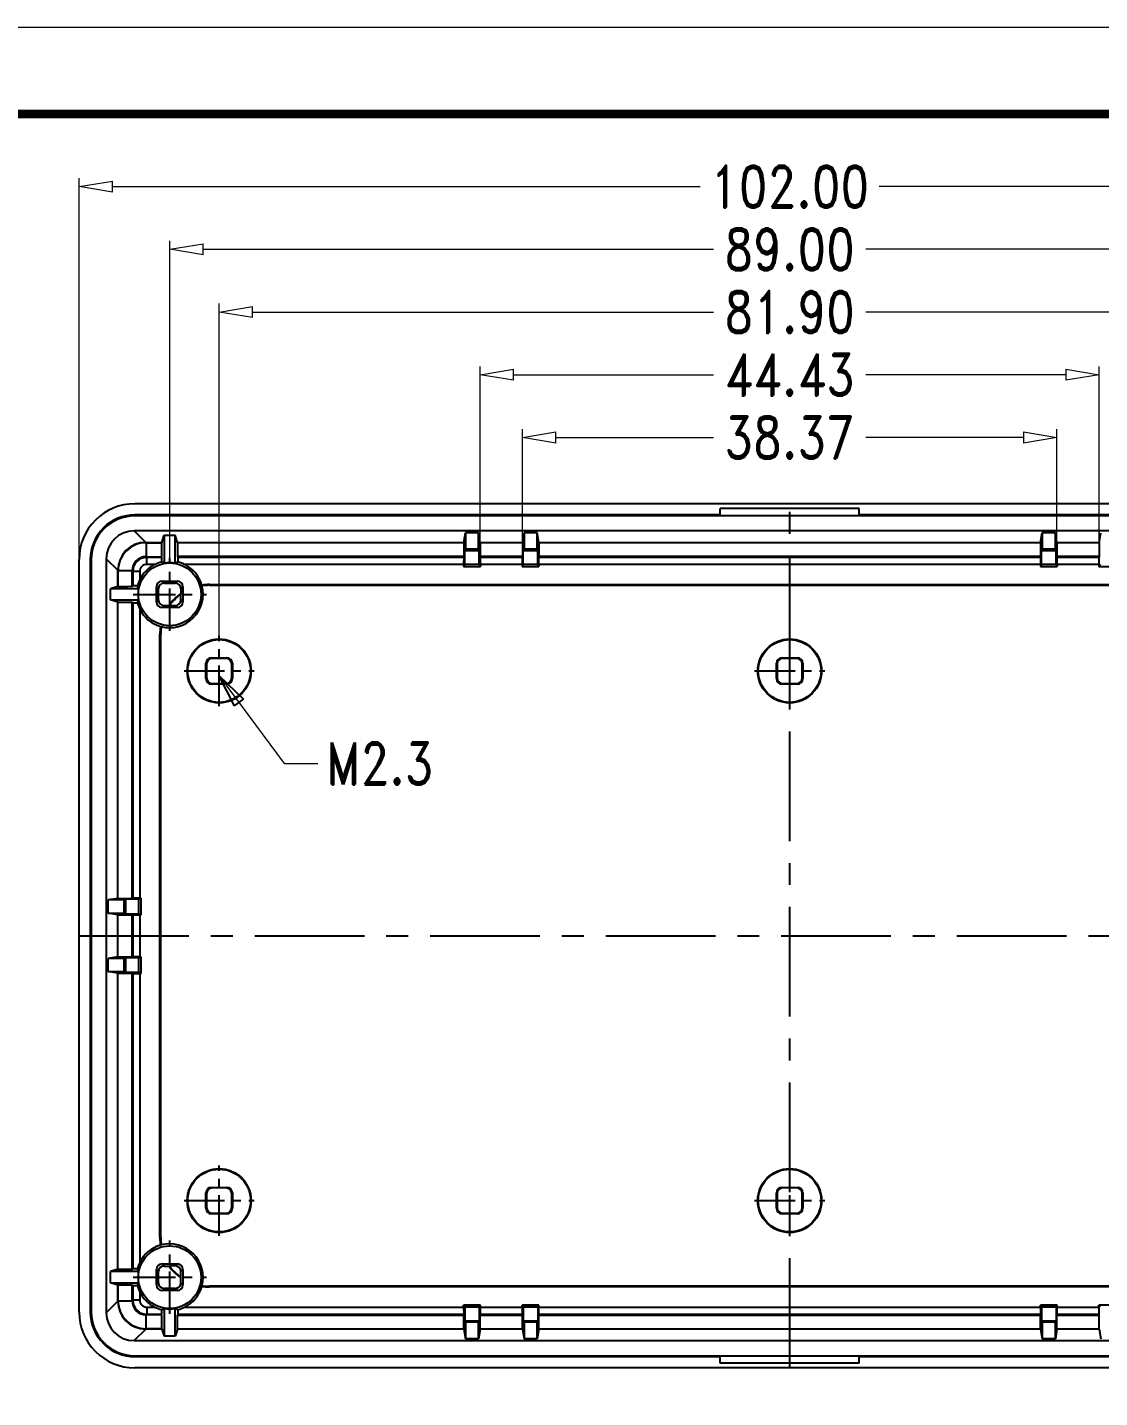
# Model space of a CAD drawing. Header units: millimetres. Extents: x 1751 to 2112, y -224 to 27.
# Drawn here: x 1972.4 to 2049.3, y -71.7 to 26.6 of the extents above; entities that cross this region are included whole.
import ezdxf

# ---------------------------------------------------------------- set-up
doc = ezdxf.new("R2010")
doc.units = ezdxf.units.MM
doc.linetypes.add('CENTER', pattern=[50.8, 31.75, -6.35, 6.35, -6.35])
doc.layers.add('dim', color=3, linetype='Continuous', lineweight=9)
doc.layers.add('from', color=7, linetype='Continuous', lineweight=13)
doc.styles.add('ROMAND', font='romand.shx', dxfattribs={"width": 0.8, "bigfont": 'gbcbig.shx'})
doc.dimstyles.new('YanXiu', dxfattribs={"dimtxt": 2.5, "dimasz": 2.2, "dimexe": 1, "dimexo": 0, "dimgap": 0.66, "dimtad": 0, "dimzin": 1, "dimdsep": 46, "dimtxsty": 'ROMAND', "dimblk": 'CLOSEDBLANK', "dimcen": 0, "dimclrd": 3, "dimclre": 3, "dimclrt": 7, "dimazin": 0, "dimtfac": 1, "dimtofl": 0, "dimtmove": 0, "dimatfit": 3, "dimldrblk": 'CLOSEDBLANK', "dimfxl": 1, "dimlwd": 5, "dimlwe": 5, "dimarcsym": 0})

# ---------------------------------------------------------------- blocks, each defined once
blk = doc.blocks.new('_ClosedBlank')
at = {"color": 0, "linetype": 'ByBlock', "lineweight": -2}
for p, q in [((-1, 0.167), (0, 0)), ((-1, 0.167), (-1, -0.167)), ((0, 0), (-1, -0.167))]:
    blk.add_line(p, q, dxfattribs=at)
blk = doc.blocks.new('*D7')
at = {"layer": 'Defpoints', "color": 0, "transparency": 16777216}
for p in [(2046.287, -2.801), (2007.917, -10.333), (2046.287, -10.333)]:
    blk.add_point(p, dxfattribs=at)
at = {"layer": 'dim', "color": 3, "lineweight": 5, "transparency": 16777216}
for p, q in [((2007.917, -10.333), (2007.917, -2.201)), ((2010.317, -2.801), (2021.645, -2.801)), ((2043.887, -2.801), (2032.559, -2.801)), ((2046.287, -10.333), (2046.287, -2.201))]:
    blk.add_line(p, q, dxfattribs=at)
at = {"layer": 'dim', "color": 3, "lineweight": 5, "transparency": 16777216, "xscale": 2.4, "yscale": 2.4, "zscale": 2.4, "rotation": 180}
blk.add_blockref('_ClosedBlank', (2007.917, -2.801), dxfattribs=at)
at = {"layer": 'dim', "color": 3, "lineweight": 5, "transparency": 16777216, "xscale": 2.4, "yscale": 2.4, "zscale": 2.4}
blk.add_blockref('_ClosedBlank', (2046.287, -2.801), dxfattribs=at)
at = {"layer": 'dim', "color": 7, "transparency": 16777216, "insert": (2027.102, -2.801), "char_height": 3, "attachment_point": 5, "style": 'ROMAND'}
blk.add_mtext('38.37', dxfattribs=at)
blk = doc.blocks.new('*D9')
at = {"layer": 'Defpoints', "color": 0, "transparency": 16777216}
for p in [(2049.317, 1.699), (2004.887, -10.333), (2049.317, -10.333)]:
    blk.add_point(p, dxfattribs=at)
at = {"layer": 'dim', "color": 3, "lineweight": 5, "transparency": 16777216}
for p, q in [((2004.887, -10.333), (2004.887, 2.299)), ((2049.317, -10.333), (2049.317, 2.299)), ((2007.287, 1.699), (2021.645, 1.699)), ((2046.917, 1.699), (2032.559, 1.699))]:
    blk.add_line(p, q, dxfattribs=at)
at = {"layer": 'dim', "color": 3, "lineweight": 5, "transparency": 16777216, "xscale": 2.4, "yscale": 2.4, "zscale": 2.4, "rotation": 180}
blk.add_blockref('_ClosedBlank', (2004.887, 1.699), dxfattribs=at)
at = {"layer": 'dim', "color": 3, "lineweight": 5, "transparency": 16777216, "xscale": 2.4, "yscale": 2.4, "zscale": 2.4}
blk.add_blockref('_ClosedBlank', (2049.317, 1.699), dxfattribs=at)
at = {"layer": 'dim', "color": 7, "transparency": 16777216, "insert": (2027.102, 1.699), "char_height": 3, "attachment_point": 5, "style": 'ROMAND'}
blk.add_mtext('44.43', dxfattribs=at)
blk = doc.blocks.new('*D10')
at = {"layer": 'Defpoints', "color": 0, "transparency": 16777216}
for p in [(2068.052, 6.199), (1986.152, -17.035), (2068.052, -17.035)]:
    blk.add_point(p, dxfattribs=at)
at = {"layer": 'dim', "color": 3, "lineweight": 5, "transparency": 16777216}
for p, q in [((1986.152, -17.035), (1986.152, 6.799)), ((1988.552, 6.199), (2021.645, 6.199)), ((2065.652, 6.199), (2032.559, 6.199)), ((2068.052, -17.035), (2068.052, 6.799))]:
    blk.add_line(p, q, dxfattribs=at)
at = {"layer": 'dim', "color": 3, "lineweight": 5, "transparency": 16777216, "xscale": 2.4, "yscale": 2.4, "zscale": 2.4, "rotation": 180}
blk.add_blockref('_ClosedBlank', (1986.152, 6.199), dxfattribs=at)
at = {"layer": 'dim', "color": 3, "lineweight": 5, "transparency": 16777216, "xscale": 2.4, "yscale": 2.4, "zscale": 2.4}
blk.add_blockref('_ClosedBlank', (2068.052, 6.199), dxfattribs=at)
at = {"layer": 'dim', "color": 7, "transparency": 16777216, "insert": (2027.102, 6.199), "char_height": 3, "attachment_point": 5, "style": 'ROMAND'}
blk.add_mtext('81.90', dxfattribs=at)
blk = doc.blocks.new('*D11')
at = {"layer": 'Defpoints', "color": 0, "transparency": 16777216}
for p in [(2071.602, 10.699), (1982.602, -11.427), (2071.602, -11.427)]:
    blk.add_point(p, dxfattribs=at)
at = {"layer": 'dim', "color": 3, "lineweight": 5, "transparency": 16777216}
for p, q in [((1982.602, -11.427), (1982.602, 11.299)), ((2071.602, -11.427), (2071.602, 11.299)), ((1985.002, 10.699), (2021.645, 10.699)), ((2069.202, 10.699), (2032.559, 10.699))]:
    blk.add_line(p, q, dxfattribs=at)
at = {"layer": 'dim', "color": 3, "lineweight": 5, "transparency": 16777216, "xscale": 2.4, "yscale": 2.4, "zscale": 2.4, "rotation": 180}
blk.add_blockref('_ClosedBlank', (1982.602, 10.699), dxfattribs=at)
at = {"layer": 'dim', "color": 3, "lineweight": 5, "transparency": 16777216, "xscale": 2.4, "yscale": 2.4, "zscale": 2.4}
blk.add_blockref('_ClosedBlank', (2071.602, 10.699), dxfattribs=at)
at = {"layer": 'dim', "color": 7, "transparency": 16777216, "insert": (2027.102, 10.699), "char_height": 3, "attachment_point": 5, "style": 'ROMAND'}
blk.add_mtext('89.00', dxfattribs=at)
blk = doc.blocks.new('*D12')
at = {"layer": 'Defpoints', "color": 0, "transparency": 16777216}
for p in [(2078.102, 15.199), (1976.102, -11.556), (2078.102, -11.556)]:
    blk.add_point(p, dxfattribs=at)
at = {"layer": 'dim', "color": 3, "lineweight": 5, "transparency": 16777216}
for p, q in [((1976.102, -11.556), (1976.102, 15.799)), ((2078.102, -11.556), (2078.102, 15.799)), ((1978.502, 15.199), (2020.674, 15.199)), ((2075.702, 15.199), (2033.53, 15.199))]:
    blk.add_line(p, q, dxfattribs=at)
at = {"layer": 'dim', "color": 3, "lineweight": 5, "transparency": 16777216, "xscale": 2.4, "yscale": 2.4, "zscale": 2.4, "rotation": 180}
blk.add_blockref('_ClosedBlank', (1976.102, 15.199), dxfattribs=at)
at = {"layer": 'dim', "color": 3, "lineweight": 5, "transparency": 16777216, "xscale": 2.4, "yscale": 2.4, "zscale": 2.4}
blk.add_blockref('_ClosedBlank', (2078.102, 15.199), dxfattribs=at)
at = {"layer": 'dim', "color": 7, "transparency": 16777216, "insert": (2027.102, 15.199), "char_height": 3, "attachment_point": 5, "style": 'ROMAND'}
blk.add_mtext('102.00', dxfattribs=at)

msp = doc.modelspace()

# ---------------------------------------------------------------- linework, layer by layer
at = {"color": 7, "linetype": 'Continuous'}
for p, q in [((2074.103, -7.558), (1980.101, -7.558)), ((2022.102, -8.358), (1980.102, -8.358)), ((1980.102, -8.358), (1980.102, -8.428)), ((2074.102, -8.428), (1980.102, -8.428)), ((2032.102, -7.895), (2022.102, -7.895)), ((2022.102, -8.428), (2022.102, -7.895)), ((2032.102, -8.428), (2032.102, -7.895)), ((2074.102, -8.358), (2032.102, -8.358)), ((2074.154, -9.506), (1980.05, -9.506)), ((1980.05, -9.506), (1980.877, -10.333)), ((1982.031, -10.333), (1982.202, -9.82)), ((1982.202, -9.82), (1983.002, -9.82)), ((1982.202, -9.82), (1982.202, -11.817)), ((1983.173, -10.333), (1983.002, -9.82)), ((1983.002, -11.817), (1983.002, -9.82)), ((2003.717, -10.333), (2003.833, -9.637)), ((2004.771, -9.637), (2003.833, -9.637)), ((2003.833, -9.637), (2003.833, -10.824)), ((2004.887, -10.333), (2004.771, -9.637)), ((2004.771, -10.824), (2004.771, -9.637)), ((2007.917, -10.333), (2008.033, -9.637)), ((2008.971, -9.637), (2008.033, -9.637)), ((2008.033, -9.637), (2008.033, -10.824)), ((2009.087, -10.333), (2008.971, -9.637)), ((2008.971, -10.824), (2008.971, -9.637)), ((2045.117, -10.333), (2045.233, -9.637)), ((2046.171, -9.637), (2045.233, -9.637)), ((2045.233, -9.637), (2045.233, -10.824)), ((2046.287, -10.333), (2046.171, -9.637)), ((2046.171, -10.824), (2046.171, -9.637)), ((2049.317, -10.333), (2049.433, -9.637)), ((1980.877, -10.333), (1982.031, -10.333)), ((1980.903, -10.359), (1982.031, -10.359)), ((1980.903, -10.359), (1980.903, -11.359)), ((1982.031, -10.333), (1982.031, -10.359)), ((1983.173, -10.333), (2003.717, -10.333)), ((1983.173, -10.333), (1983.173, -11.333)), ((2003.717, -10.333), (2003.717, -11.333)), ((2004.887, -10.333), (2007.917, -10.333)), ((2004.887, -10.333), (2004.887, -11.333)), ((2007.917, -10.333), (2007.917, -11.333)), ((2009.087, -10.333), (2045.117, -10.333)), ((2009.087, -10.333), (2009.087, -11.333)), ((2045.117, -10.333), (2045.117, -11.333)), ((2046.287, -10.333), (2049.317, -10.333)), ((2046.287, -10.333), (2046.287, -11.333)), ((2049.317, -10.333), (2049.317, -11.333)), ((1976.102, -65.559), (1976.102, -11.556)), ((1976.903, -11.558), (1976.972, -11.558)), ((1976.903, -11.558), (1976.903, -65.558)), ((1976.972, -11.558), (1976.972, -65.558)), ((1978.05, -11.505), (1978.877, -12.332)), ((1978.05, -11.505), (1978.05, -65.61)), ((1980.903, -11.359), (1982.022, -11.359)), ((1980.903, -11.359), (1980.954, -11.41)), ((1982.005, -11.41), (1980.954, -11.41)), ((1980.954, -11.91), (1980.954, -11.41)), ((1982.022, -11.359), (1982.005, -11.41)), ((2003.717, -11.333), (1983.173, -11.333)), ((1983.173, -11.333), (1983.198, -11.41)), ((2003.704, -11.41), (1983.198, -11.41)), ((2003.717, -11.333), (2003.704, -11.41)), ((2003.833, -10.824), (2003.78, -10.928)), ((2004.823, -10.928), (2003.78, -10.928)), ((2003.78, -11.901), (2003.78, -10.928)), ((2004.771, -10.824), (2003.833, -10.824)), ((2004.771, -10.824), (2004.823, -10.928)), ((2004.823, -11.901), (2004.823, -10.928)), ((2007.917, -11.333), (2004.887, -11.333)), ((2004.887, -11.333), (2004.9, -11.41)), ((2007.904, -11.41), (2004.9, -11.41)), ((2007.917, -11.333), (2007.904, -11.41)), ((2008.033, -10.824), (2007.98, -10.928)), ((2009.023, -10.928), (2007.98, -10.928)), ((2007.98, -11.901), (2007.98, -10.928)), ((2008.971, -10.824), (2008.033, -10.824)), ((2008.971, -10.824), (2009.023, -10.928)), ((2009.023, -11.901), (2009.023, -10.928)), ((2045.117, -11.333), (2009.087, -11.333)), ((2009.087, -11.333), (2009.1, -11.41)), ((2045.104, -11.41), (2009.1, -11.41)), ((2045.117, -11.333), (2045.104, -11.41)), ((2045.233, -10.824), (2045.18, -10.928)), ((2046.223, -10.928), (2045.18, -10.928)), ((2045.18, -11.901), (2045.18, -10.928)), ((2046.171, -10.824), (2045.233, -10.824)), ((2046.171, -10.824), (2046.223, -10.928)), ((2046.223, -11.901), (2046.223, -10.928)), ((2049.317, -11.333), (2046.287, -11.333)), ((2046.287, -11.333), (2046.3, -11.41)), ((2049.304, -11.41), (2046.3, -11.41)), ((2049.317, -11.333), (2049.304, -11.41)), ((1978.877, -13.487), (1978.877, -12.332)), ((1978.904, -12.359), (1979.903, -12.359)), ((1978.904, -13.487), (1978.904, -12.359)), ((1979.903, -12.359), (1979.954, -12.41)), ((1979.903, -13.478), (1979.903, -12.359)), ((1980.454, -12.41), (1979.954, -12.41)), ((1979.954, -12.41), (1979.954, -13.461)), ((1980.454, -12.41), (1980.454, -12.994)), ((1981.538, -11.91), (1980.954, -11.91)), ((2003.702, -11.91), (1983.665, -11.91)), ((2003.78, -11.901), (2003.702, -12.058)), ((2003.702, -11.91), (2003.702, -12.058)), ((2003.702, -12.058), (2004.902, -12.058)), ((2003.78, -11.901), (2004.823, -11.901)), ((2004.823, -11.901), (2004.902, -12.058)), ((2007.902, -11.91), (2004.902, -11.91)), ((2004.902, -11.91), (2004.902, -12.058)), ((2007.98, -11.901), (2007.902, -12.058)), ((2007.902, -11.91), (2007.902, -12.058)), ((2007.902, -12.058), (2009.102, -12.058)), ((2007.98, -11.901), (2009.023, -11.901)), ((2009.023, -11.901), (2009.102, -12.058)), ((2045.102, -11.91), (2009.102, -11.91)), ((2009.102, -11.91), (2009.102, -12.058)), ((2045.18, -11.901), (2045.102, -12.058)), ((2045.102, -11.91), (2045.102, -12.058)), ((2045.102, -12.058), (2046.302, -12.058)), ((2045.18, -11.901), (2046.223, -11.901)), ((2046.223, -11.901), (2046.302, -12.058)), ((2049.302, -11.91), (2046.302, -11.91)), ((2046.302, -11.91), (2046.302, -12.058)), ((2049.38, -11.901), (2049.302, -12.058)), ((2049.302, -11.91), (2049.302, -12.058)), ((2049.302, -12.058), (2050.502, -12.058)), ((1978.877, -13.487), (1978.364, -13.658)), ((1980.361, -13.658), (1978.364, -13.658)), ((1978.364, -14.458), (1978.364, -13.658)), ((1978.877, -13.487), (1978.904, -13.487)), ((1979.903, -13.478), (1979.954, -13.461)), ((1981.799, -13.654), (1981.652, -13.508)), ((1981.652, -14.608), (1981.652, -13.508)), ((1981.799, -14.461), (1981.799, -13.654)), ((1982.052, -13.108), (1983.152, -13.108)), ((1982.198, -13.254), (1982.052, -13.108)), ((1982.198, -13.254), (1983.005, -13.254)), ((1983.005, -13.254), (1983.152, -13.108)), ((1983.405, -13.654), (1983.552, -13.508)), ((1983.405, -13.654), (1983.405, -14.008)), ((1983.552, -13.508), (1983.552, -14.608)), ((1984.906, -13.4), (1984.915, -13.452)), ((1985.454, -13.357), (2068.75, -13.357)), ((1985.454, -13.41), (1985.454, -13.357)), ((1985.454, -13.41), (2068.75, -13.41)), ((1978.364, -14.458), (1980.361, -14.458)), ((1978.877, -14.629), (1978.364, -14.458)), ((1978.877, -14.629), (1979.878, -14.629)), ((1978.877, -35.872), (1978.877, -14.629)), ((1979.878, -14.629), (1979.954, -14.654)), ((1979.878, -14.629), (1979.878, -35.872)), ((1979.954, -14.654), (1979.954, -35.86)), ((1981.799, -14.461), (1981.652, -14.608)), ((1983.405, -14.008), (1983.408, -14.038)), ((1983.408, -14.464), (1983.408, -14.038)), ((1983.552, -14.608), (1983.408, -14.464)), ((1980.454, -15.121), (1980.454, -35.858)), ((1982.198, -14.861), (1982.052, -15.008)), ((1983.152, -15.008), (1982.052, -15.008)), ((1982.198, -14.861), (1982.552, -14.861)), ((1982.552, -14.861), (1982.582, -14.864)), ((1982.582, -14.864), (1983.008, -14.864)), ((1983.152, -15.008), (1983.008, -14.864)), ((1981.944, -16.362), (1981.996, -16.371)), ((1981.954, -16.91), (1981.902, -16.91)), ((1981.902, -60.205), (1981.902, -16.91)), ((1981.954, -60.205), (1981.954, -16.91)), ((1985.602, -18.608), (1986.702, -18.608)), ((1985.602, -18.608), (1985.648, -18.654)), ((1986.656, -18.654), (1985.648, -18.654)), ((1986.702, -18.608), (1986.656, -18.654)), ((2026.552, -18.608), (2027.652, -18.608)), ((2026.598, -18.654), (2026.552, -18.608)), ((2027.606, -18.654), (2026.598, -18.654)), ((2027.652, -18.608), (2027.606, -18.654)), ((1985.202, -19.008), (1985.248, -19.054)), ((1985.202, -20.108), (1985.202, -19.008)), ((1985.248, -19.054), (1985.248, -20.061)), ((1987.102, -19.008), (1987.056, -19.054)), ((1987.056, -20.061), (1987.056, -19.054)), ((1987.102, -19.008), (1987.102, -20.108)), ((2026.198, -19.054), (2026.152, -19.008)), ((2026.152, -20.108), (2026.152, -19.008)), ((2026.198, -19.054), (2026.198, -20.061)), ((2028.052, -19.008), (2028.006, -19.054)), ((2028.006, -20.061), (2028.006, -19.054)), ((2028.052, -19.008), (2028.052, -20.108)), ((1985.202, -20.108), (1985.248, -20.061)), ((1985.602, -20.508), (1985.648, -20.461)), ((1986.702, -20.508), (1985.602, -20.508)), ((1985.648, -20.461), (1986.656, -20.461)), ((1986.656, -20.461), (1986.702, -20.508)), ((1987.056, -20.061), (1987.102, -20.108)), ((2026.152, -20.108), (2026.198, -20.061)), ((2026.552, -20.508), (2026.598, -20.461)), ((2027.652, -20.508), (2026.552, -20.508)), ((2026.598, -20.461), (2027.606, -20.461)), ((2027.652, -20.508), (2027.606, -20.461)), ((2028.052, -20.108), (2028.006, -20.061)), ((1978.877, -35.872), (1978.181, -35.988)), ((1979.315, -35.988), (1978.181, -35.988)), ((1978.181, -36.927), (1978.181, -35.988)), ((1978.877, -35.872), (1979.878, -35.872)), ((1979.315, -35.988), (1979.42, -35.936)), ((1979.315, -35.988), (1979.315, -36.927)), ((1980.393, -35.936), (1979.42, -35.936)), ((1979.42, -35.936), (1979.42, -36.979)), ((1979.878, -35.872), (1979.954, -35.86)), ((1980.393, -35.936), (1980.55, -35.858)), ((1980.393, -36.979), (1980.393, -35.936)), ((1980.454, -35.858), (1980.55, -35.858)), ((1980.55, -37.058), (1980.55, -35.858)), ((1978.181, -36.927), (1979.315, -36.927)), ((1978.877, -37.043), (1978.181, -36.927)), ((1978.877, -37.043), (1979.878, -37.043)), ((1978.877, -40.072), (1978.877, -37.043)), ((1979.315, -36.927), (1979.42, -36.979)), ((1979.42, -36.979), (1980.393, -36.979)), ((1979.878, -37.043), (1979.954, -37.055)), ((1979.878, -37.043), (1979.878, -40.072)), ((1979.954, -37.055), (1979.954, -40.06)), ((1980.393, -36.979), (1980.55, -37.058)), ((1980.454, -37.058), (1980.55, -37.058)), ((1980.454, -37.058), (1980.454, -40.058)), ((1978.877, -40.072), (1978.181, -40.188)), ((1979.315, -40.188), (1978.181, -40.188)), ((1978.181, -41.127), (1978.181, -40.188)), ((1978.877, -40.072), (1979.878, -40.072)), ((1979.315, -40.188), (1979.42, -40.136)), ((1979.315, -40.188), (1979.315, -41.127)), ((1980.393, -40.136), (1979.42, -40.136)), ((1979.42, -40.136), (1979.42, -41.179)), ((1979.878, -40.072), (1979.954, -40.06)), ((1980.393, -40.136), (1980.55, -40.058)), ((1980.393, -41.179), (1980.393, -40.136)), ((1980.454, -40.058), (1980.55, -40.058)), ((1980.55, -41.258), (1980.55, -40.058)), ((1978.181, -41.127), (1979.315, -41.127)), ((1978.877, -41.243), (1978.181, -41.127)), ((1978.877, -41.243), (1979.878, -41.243)), ((1978.877, -62.487), (1978.877, -41.243)), ((1979.315, -41.127), (1979.42, -41.179)), ((1979.42, -41.179), (1980.393, -41.179)), ((1979.878, -41.243), (1979.954, -41.255)), ((1979.878, -41.243), (1979.878, -62.487)), ((1979.954, -41.255), (1979.954, -62.461)), ((1980.393, -41.179), (1980.55, -41.258)), ((1980.454, -41.258), (1980.55, -41.258)), ((1980.454, -41.258), (1980.454, -61.994)), ((1985.202, -57.008), (1985.248, -57.054)), ((1985.202, -58.108), (1985.202, -57.008)), ((1985.602, -56.608), (1986.702, -56.608)), ((1985.602, -56.608), (1985.648, -56.654)), ((1986.656, -56.654), (1985.648, -56.654)), ((1986.656, -56.654), (1986.702, -56.608)), ((1987.056, -57.054), (1987.102, -57.008)), ((1987.102, -57.008), (1987.102, -58.108)), ((2026.152, -58.108), (2026.152, -57.008)), ((2026.152, -57.008), (2026.198, -57.054)), ((2026.552, -56.608), (2026.598, -56.654)), ((2026.552, -56.608), (2027.652, -56.608)), ((2027.606, -56.654), (2026.598, -56.654)), ((2027.652, -56.608), (2027.606, -56.654)), ((2028.052, -57.008), (2028.006, -57.054)), ((2028.052, -57.008), (2028.052, -58.108)), ((1985.248, -57.054), (1985.248, -58.061)), ((1987.056, -58.061), (1987.056, -57.054)), ((2026.198, -57.054), (2026.198, -58.061)), ((2028.006, -58.061), (2028.006, -57.054)), ((1985.202, -58.108), (1985.248, -58.061)), ((1985.602, -58.508), (1985.648, -58.461)), ((1986.702, -58.508), (1985.602, -58.508)), ((1985.648, -58.461), (1986.656, -58.461)), ((1986.702, -58.508), (1986.656, -58.461)), ((1987.102, -58.108), (1987.056, -58.061)), ((2026.198, -58.061), (2026.152, -58.108)), ((2026.598, -58.461), (2026.552, -58.508)), ((2027.652, -58.508), (2026.552, -58.508)), ((2026.598, -58.461), (2027.606, -58.461)), ((2027.652, -58.508), (2027.606, -58.461)), ((2028.052, -58.108), (2028.006, -58.061)), ((1981.954, -60.205), (1981.902, -60.205)), ((1981.944, -60.753), (1981.996, -60.744)), ((1978.877, -62.487), (1978.364, -62.658)), ((1980.361, -62.658), (1978.364, -62.658)), ((1978.364, -63.458), (1978.364, -62.658)), ((1978.877, -62.487), (1979.878, -62.487)), ((1979.878, -62.487), (1979.954, -62.461)), ((1981.652, -63.608), (1981.652, -62.508)), ((1981.799, -62.654), (1981.652, -62.508)), ((1981.799, -63.461), (1981.799, -62.654)), ((1982.052, -62.108), (1983.152, -62.108)), ((1982.198, -62.254), (1982.052, -62.108)), ((1982.198, -62.254), (1982.552, -62.254)), ((1982.552, -62.254), (1982.582, -62.252)), ((1983.008, -62.252), (1982.582, -62.252)), ((1983.152, -62.108), (1983.008, -62.252)), ((1983.552, -62.508), (1983.408, -62.652)), ((1983.408, -63.077), (1983.408, -62.652)), ((1983.552, -62.508), (1983.552, -63.608)), ((1978.364, -63.458), (1980.361, -63.458)), ((1978.877, -63.629), (1978.364, -63.458)), ((1978.877, -63.629), (1978.904, -63.629)), ((1978.877, -64.783), (1978.877, -63.629)), ((1978.904, -64.756), (1978.904, -63.629)), ((1979.903, -63.637), (1979.954, -63.654)), ((1979.903, -64.756), (1979.903, -63.637)), ((1979.954, -63.654), (1979.954, -64.705)), ((1981.799, -63.461), (1981.652, -63.608)), ((1982.198, -63.861), (1982.052, -64.008)), ((1983.005, -63.861), (1982.198, -63.861)), ((1983.005, -63.861), (1983.152, -64.008)), ((1983.405, -63.107), (1983.408, -63.077)), ((1983.405, -63.461), (1983.405, -63.107)), ((1983.405, -63.461), (1983.552, -63.608)), ((1984.906, -63.715), (1984.915, -63.664)), ((2068.75, -63.705), (1985.454, -63.705)), ((1985.454, -63.705), (1985.454, -63.758)), ((2068.75, -63.758), (1985.454, -63.758)), ((1978.05, -65.61), (1978.877, -64.783)), ((1978.904, -64.756), (1979.903, -64.756)), ((1979.903, -64.756), (1979.954, -64.705)), ((1980.454, -64.705), (1979.954, -64.705)), ((1980.454, -64.121), (1980.454, -64.705)), ((1983.152, -64.008), (1982.052, -64.008)), ((1976.903, -65.558), (1976.972, -65.558)), ((1980.903, -65.756), (1980.954, -65.705)), ((1982.022, -65.756), (1980.903, -65.756)), ((1980.903, -66.756), (1980.903, -65.756)), ((1980.954, -65.205), (1981.538, -65.205)), ((1980.954, -65.205), (1980.954, -65.705)), ((1980.954, -65.705), (1982.005, -65.705)), ((1982.022, -65.756), (1982.005, -65.705)), ((1982.202, -65.298), (1982.202, -67.295)), ((1983.002, -67.295), (1983.002, -65.298)), ((1983.173, -65.782), (1983.198, -65.705)), ((1983.173, -65.782), (2003.717, -65.782)), ((1983.173, -66.782), (1983.173, -65.782)), ((1983.198, -65.705), (2003.704, -65.705)), ((1983.665, -65.205), (2003.702, -65.205)), ((2003.702, -65.205), (2003.702, -65.057)), ((2004.902, -65.057), (2003.702, -65.057)), ((2003.78, -65.214), (2003.702, -65.057)), ((2003.717, -65.782), (2003.704, -65.705)), ((2003.717, -66.782), (2003.717, -65.782)), ((2003.78, -65.214), (2003.78, -66.187)), ((2004.823, -65.214), (2003.78, -65.214)), ((2004.823, -65.214), (2004.902, -65.057)), ((2004.823, -65.214), (2004.823, -66.187)), ((2004.887, -65.782), (2004.9, -65.705)), ((2004.887, -66.782), (2004.887, -65.782)), ((2004.887, -65.782), (2007.917, -65.782)), ((2004.9, -65.705), (2007.904, -65.705)), ((2004.902, -65.205), (2004.902, -65.057)), ((2004.902, -65.205), (2007.902, -65.205)), ((2007.902, -65.205), (2007.902, -65.057)), ((2009.102, -65.057), (2007.902, -65.057)), ((2007.98, -65.214), (2007.902, -65.057)), ((2007.917, -65.782), (2007.904, -65.705)), ((2007.917, -66.782), (2007.917, -65.782)), ((2007.98, -65.214), (2007.98, -66.187)), ((2009.023, -65.214), (2007.98, -65.214)), ((2009.023, -65.214), (2009.102, -65.057)), ((2009.023, -65.214), (2009.023, -66.187)), ((2009.087, -65.782), (2009.1, -65.705)), ((2009.087, -66.782), (2009.087, -65.782)), ((2009.087, -65.782), (2045.117, -65.782)), ((2009.1, -65.705), (2045.104, -65.705)), ((2009.102, -65.205), (2009.102, -65.057)), ((2009.102, -65.205), (2045.102, -65.205)), ((2045.102, -65.205), (2045.102, -65.057)), ((2045.18, -65.214), (2045.102, -65.057)), ((2046.302, -65.057), (2045.102, -65.057)), ((2045.117, -65.782), (2045.104, -65.705)), ((2045.117, -66.782), (2045.117, -65.782)), ((2045.18, -65.214), (2045.18, -66.187)), ((2046.223, -65.214), (2045.18, -65.214)), ((2046.223, -65.214), (2046.302, -65.057)), ((2046.223, -65.214), (2046.223, -66.187)), ((2046.287, -65.782), (2046.3, -65.705)), ((2046.287, -66.782), (2046.287, -65.782)), ((2046.287, -65.782), (2049.317, -65.782)), ((2046.3, -65.705), (2049.304, -65.705)), ((2046.302, -65.205), (2046.302, -65.057)), ((2046.302, -65.205), (2049.302, -65.205)), ((2049.302, -65.205), (2049.302, -65.057)), ((2049.38, -65.214), (2049.302, -65.057)), ((2050.502, -65.057), (2049.302, -65.057)), ((2049.317, -65.782), (2049.304, -65.705)), ((2049.317, -66.782), (2049.317, -65.782)), ((1980.05, -67.609), (1980.877, -66.782)), ((1982.031, -66.782), (1980.877, -66.782)), ((1982.031, -66.756), (1980.903, -66.756)), ((1982.031, -66.782), (1982.031, -66.756)), ((1982.031, -66.782), (1982.202, -67.295)), ((1983.173, -66.782), (1983.002, -67.295)), ((2003.717, -66.782), (1983.173, -66.782)), ((2003.717, -66.782), (2003.833, -67.478)), ((2003.78, -66.187), (2004.823, -66.187)), ((2003.833, -66.292), (2003.78, -66.187)), ((2003.833, -66.292), (2003.833, -67.478)), ((2004.771, -66.292), (2003.833, -66.292)), ((2004.771, -66.292), (2004.823, -66.187)), ((2004.771, -67.478), (2004.771, -66.292)), ((2004.887, -66.782), (2004.771, -67.478)), ((2007.917, -66.782), (2004.887, -66.782)), ((2007.917, -66.782), (2008.033, -67.478)), ((2007.98, -66.187), (2009.023, -66.187)), ((2008.033, -66.292), (2007.98, -66.187)), ((2008.033, -66.292), (2008.033, -67.478)), ((2008.971, -66.292), (2008.033, -66.292)), ((2008.971, -66.292), (2009.023, -66.187)), ((2008.971, -67.478), (2008.971, -66.292)), ((2009.087, -66.782), (2008.971, -67.478)), ((2045.117, -66.782), (2009.087, -66.782)), ((2045.117, -66.782), (2045.233, -67.478)), ((2045.233, -66.292), (2045.18, -66.187)), ((2045.18, -66.187), (2046.223, -66.187)), ((2045.233, -66.292), (2045.233, -67.478)), ((2046.171, -66.292), (2045.233, -66.292)), ((2046.171, -66.292), (2046.223, -66.187)), ((2046.171, -67.478), (2046.171, -66.292)), ((2046.287, -66.782), (2046.171, -67.478)), ((2049.317, -66.782), (2046.287, -66.782)), ((2049.317, -66.782), (2049.433, -67.478)), ((1980.05, -67.609), (2074.154, -67.609)), ((1983.002, -67.295), (1982.202, -67.295)), ((2004.771, -67.478), (2003.833, -67.478)), ((2008.971, -67.478), (2008.033, -67.478)), ((2046.171, -67.478), (2045.233, -67.478)), ((1980.102, -68.687), (2074.102, -68.687)), ((1980.102, -68.757), (1980.102, -68.687)), ((1980.102, -68.757), (2022.102, -68.757)), ((2022.102, -69.22), (2022.102, -68.687)), ((2032.102, -69.22), (2032.102, -68.687)), ((2032.102, -68.757), (2074.102, -68.757)), ((2074.103, -69.558), (1980.101, -69.558)), ((2032.102, -69.22), (2022.102, -69.22))]:
    msp.add_line(p, q, dxfattribs=at)
at = {"color": 1, "linetype": 'CENTER', "ltscale": 0.248}
for p, q in [((2027.102, -69.558), (2027.102, -7.558)), ((1976.102, -38.558), (2078.102, -38.558))]:
    msp.add_line(p, q, dxfattribs=at)
at = {"color": 1, "linetype": 'CENTER', "ltscale": 0.095655}
for p, q in [((1982.602, -16.688), (1982.602, -11.427)), ((1979.971, -14.058), (1985.232, -14.058)), ((1982.602, -65.688), (1982.602, -60.427)), ((1979.971, -63.058), (1985.232, -63.058))]:
    msp.add_line(p, q, dxfattribs=at)
at = {"color": 1, "linetype": 'CENTER', "ltscale": 0.091745}
for p, q in [((1986.152, -22.081), (1986.152, -17.035)), ((2027.102, -22.081), (2027.102, -17.035)), ((1983.629, -19.558), (1988.675, -19.558)), ((2024.579, -19.558), (2029.625, -19.558)), ((1986.152, -60.081), (1986.152, -55.035)), ((2027.102, -60.081), (2027.102, -55.035)), ((1983.629, -57.558), (1988.675, -57.558)), ((2024.579, -57.558), (2029.625, -57.558))]:
    msp.add_line(p, q, dxfattribs=at)
at = {"color": 7, "linetype": 'Continuous'}
for centre, radius in [((1982.602, -14.058), 2.25), ((1986.152, -19.558), 2.294), ((1986.152, -19.558), 2.25), ((2027.102, -19.558), 2.294), ((2027.102, -19.558), 2.25), ((1986.152, -57.558), 2.294), ((1986.152, -57.558), 2.25), ((2027.102, -57.558), 2.294), ((2027.102, -57.558), 2.25), ((1982.602, -63.058), 2.25)]:
    msp.add_circle(centre, radius, dxfattribs=at)
for centre, radius, start, end in [((1980.102, -11.557), 3.199, 89.99511, 180.00489), ((1980.102, -11.557), 3.129, 89.995, 180.005), ((1980.903, -12.358), 1.999, 89.99398, 180.00679), ((1980.902, -12.358), 0.999, 89.93747, 180.06287), ((1980.954, -12.41), 1, 90.01384, 179.98038), ((1982.599, -14.052), 2.39, 104.47665, 116.33804), ((1982.602, -14.058), 2.276, 79.87868, 100.12132), ((1982.604, -14.053), 2.392, 63.66509, 75.52024), ((1980.954, -12.41), 0.5, 89.99309, 180.00691), ((1982.602, -14.058), 2.397, 116.3415, 153.6585), ((1982.602, -14.058), 2.397, 15.92798, 63.6585), ((1982.598, -14.055), 2.392, 153.66509, 165.52024), ((1982.602, -14.058), 2.276, 169.87868, 190.12132), ((1982.602, -14.058), 2.391, 255.32015, 14.67985), ((1985.454, -16.91), 3.552, 90, 98.86818), ((1985.454, -16.91), 3.5, 90, 98.85766), ((1982.596, -14.06), 2.39, 194.47664, 206.33804), ((1985.454, -16.91), 3.552, 125.22228, 144.77772), ((1985.454, -16.91), 3.526, 125.47119, 144.52881), ((1982.602, -14.058), 2.397, 206.3415, 254.07202), ((1985.454, -16.91), 3.552, 171.13182, 180), ((1985.454, -16.91), 3.5, 171.14234, 180), ((1982.602, -63.058), 2.397, 105.92798, 153.6585), ((1985.454, -60.205), 3.552, 180, 188.86818), ((1985.454, -60.205), 3.5, 180, 188.85766), ((1982.602, -63.058), 2.391, 345.32015, 104.67985), ((1982.598, -63.055), 2.392, 153.66509, 165.52024), ((1982.602, -63.058), 2.276, 169.87868, 190.12132), ((1985.454, -60.205), 3.552, 215.22228, 234.77772), ((1985.454, -60.205), 3.526, 215.47119, 234.52881), ((1982.596, -63.06), 2.39, 194.47664, 206.33804), ((1982.602, -63.058), 2.397, 296.3415, 344.07202), ((1985.454, -60.205), 3.552, 261.13182, 270), ((1985.454, -60.205), 3.5, 261.14234, 270), ((1980.903, -64.757), 1.999, 179.994, 270.00683), ((1980.902, -64.758), 0.999, 179.93747, 270.06287), ((1980.954, -64.705), 1, 180.01384, 269.98038), ((1982.602, -63.058), 2.397, 206.3415, 243.6585), ((1980.954, -64.706), 0.5, 179.99309, 270.00691), ((1980.102, -65.558), 3.199, 179.99509, 270.00491), ((1980.102, -65.558), 3.129, 179.99499, 270.00501), ((1982.599, -63.062), 2.392, 243.66509, 255.52024), ((1982.602, -63.058), 2.276, 259.87868, 280.12132), ((1982.605, -63.063), 2.39, 284.47664, 296.33804)]:
    msp.add_arc(centre, radius, start, end, dxfattribs=at)
for centre, major_axis, ratio, start_param, end_param in [((1980.103, -11.559), (2.83, -2.83), 0.999315, 2.356537, 3.926648), ((1980.051, -11.507), (1.415, -1.415), 0.999315, 2.356537, 3.926648), ((1980.878, -12.334), (1.415, -1.415), 0.999315, 2.356537, 3.926648), ((1982.022, -10.359), (0, 1), 0.008727, -3.115413, -1.570796), ((1982.006, -11.91), (0, 0.5), 0.008727, 0.02618, 1.219095), ((1980.693, -14.058), (3.181, 0), 0.800007, 1.07667, 1.146964), ((1984.511, -14.058), (3.181, 0), 0.800007, 1.994629, 2.064923), ((1983.198, -11.91), (0, 0.5), 0.008727, -1.219095, -0.02618), ((2003.704, -11.91), (0, 0.5), 0.004363, 0.02618, 1.570796), ((2004.9, -11.91), (0, 0.5), 0.004363, -1.570796, -0.02618), ((2007.904, -11.91), (0, 0.5), 0.004363, 0.02618, 1.570796), ((2009.1, -11.91), (0, 0.5), 0.004363, -1.570796, -0.02618), ((2045.104, -11.91), (0, 0.5), 0.004363, 0.02618, 1.570796), ((2046.3, -11.91), (0, 0.5), 0.004363, -1.570796, -0.02618), ((2049.304, -11.91), (0, 0.5), 0.004363, 0.02618, 1.570796), ((1978.904, -13.478), (1, 0), 0.008727, -1.570796, -0.02618), ((1980.454, -13.461), (0.5, 0), 0.008727, 1.922498, 3.115413), ((1982.602, -12.149), (0, 3.181), 0.800007, -4.288556, -4.218263), ((1982.052, -13.508), (0.283, -0.283), 0.999973, 2.356208, 3.926977), ((1982.199, -13.654), (0.283, -0.283), 0.999973, 2.356208, 3.926977), ((1983.005, -13.654), (-0.283, -0.283), 0.999973, 2.356208, 3.926977), ((1983.152, -13.508), (0.283, 0.283), 0.999973, -0.785384, 0.785384), ((1980.454, -14.654), (0.5, 0), 0.008727, -3.115413, -1.922498), ((1982.602, -15.966), (0, 3.181), 0.800007, 1.07667, 1.146964), ((1982.052, -14.608), (0.283, 0.283), 0.999973, -3.926977, -2.356208), ((1982.199, -14.461), (0.283, 0.283), 0.999973, 2.356208, 3.926977), ((1983.008, -14.464), (-0.283, 0.283), 0.999973, 2.356208, 3.926977), ((1983.152, -14.608), (0.283, -0.283), 0.999973, -0.785384, 0.785384), ((1985.602, -19.008), (0.283, -0.283), 0.999924, 2.356233, 3.926953), ((1985.648, -19.054), (0.283, -0.283), 0.999924, 2.356233, 3.926953), ((1986.656, -19.054), (-0.283, -0.283), 0.999924, 2.356233, 3.926953), ((1986.702, -19.008), (0.283, 0.283), 0.999924, -0.78536, 0.78536), ((2026.552, -19.008), (0.283, -0.283), 0.999924, 2.356233, 3.926953), ((2026.598, -19.054), (-0.283, 0.283), 0.999924, -0.78536, 0.78536), ((2027.606, -19.054), (-0.283, -0.283), 0.999924, 2.356233, 3.926953), ((2027.652, -19.008), (0.283, 0.283), 0.999924, -0.78536, 0.78536), ((1985.602, -20.108), (0.283, 0.283), 0.999924, -3.926953, -2.356233), ((1985.648, -20.061), (0.283, 0.283), 0.999924, 2.356233, 3.926953), ((1986.656, -20.061), (0.283, -0.283), 0.999924, -0.78536, 0.78536), ((1986.702, -20.108), (0.283, -0.283), 0.999924, -0.78536, 0.78536), ((2026.552, -20.108), (0.283, 0.283), 0.999924, 2.356233, 3.926953), ((2026.598, -20.061), (0.283, 0.283), 0.999924, 2.356233, 3.926953), ((2027.606, -20.061), (-0.283, 0.283), 0.999924, 2.356233, 3.926953), ((2027.652, -20.108), (0.283, -0.283), 0.999924, -0.78536, 0.78536), ((1980.454, -35.86), (0.5, 0), 0.004363, 1.570796, 3.115413), ((1980.454, -37.055), (0.5, 0), 0.004363, -3.115413, -1.570796), ((1980.454, -40.06), (0.5, 0), 0.004363, 1.570796, 3.115413), ((1980.454, -41.255), (0.5, 0), 0.004363, -3.115413, -1.570796), ((1985.602, -57.008), (0.283, -0.283), 0.999924, 2.356233, 3.926953), ((1985.648, -57.054), (0.283, -0.283), 0.999924, 2.356233, 3.926953), ((1986.656, -57.054), (0.283, 0.283), 0.999924, -0.78536, 0.78536), ((1986.702, -57.008), (0.283, 0.283), 0.999924, -0.78536, 0.78536), ((2026.552, -57.008), (0.283, -0.283), 0.999924, 2.356233, 3.926953), ((2026.598, -57.054), (0.283, -0.283), 0.999924, 2.356233, 3.926953), ((2027.606, -57.054), (-0.283, -0.283), 0.999924, 2.356233, 3.926953), ((2027.652, -57.008), (0.283, 0.283), 0.999924, -0.78536, 0.78536), ((1985.602, -58.108), (0.283, 0.283), 0.999924, -3.926953, -2.356233), ((1985.648, -58.061), (0.283, 0.283), 0.999924, 2.356233, 3.926953), ((1986.656, -58.061), (-0.283, 0.283), 0.999924, 2.356233, 3.926953), ((1986.702, -58.108), (0.283, -0.283), 0.999924, -0.78536, 0.78536), ((2026.552, -58.108), (0.283, 0.283), 0.999924, 2.356233, 3.926953), ((2026.598, -58.061), (-0.283, -0.283), 0.999924, -0.78536, 0.78536), ((2027.606, -58.061), (-0.283, 0.283), 0.999924, 2.356233, 3.926953), ((2027.652, -58.108), (0.283, -0.283), 0.999924, -0.78536, 0.78536), ((1980.454, -62.461), (0.5, 0), 0.008727, 1.922498, 3.115413), ((1982.602, -61.149), (0, 3.181), 0.800007, -4.288556, -4.218263), ((1982.052, -62.508), (0.283, -0.283), 0.999973, 2.356208, 3.926977), ((1982.199, -62.654), (0.283, -0.283), 0.999973, 2.356208, 3.926977), ((1983.008, -62.652), (-0.283, -0.283), 0.999973, 2.356208, 3.926977), ((1983.152, -62.508), (0.283, 0.283), 0.999973, -0.785384, 0.785384), ((1978.904, -63.637), (1, 0), 0.008727, 0.02618, 1.570796), ((1980.454, -63.654), (0.5, 0), 0.008727, -3.115413, -1.922498), ((1982.602, -64.966), (0, 3.181), 0.800007, 1.07667, 1.146964), ((1982.052, -63.608), (0.283, 0.283), 0.999973, -3.926977, -2.356208), ((1982.199, -63.461), (0.283, 0.283), 0.999973, 2.356208, 3.926977), ((1983.005, -63.461), (-0.283, 0.283), 0.999973, 2.356208, 3.926977), ((1983.152, -63.608), (0.283, -0.283), 0.999973, -0.785384, 0.785384), ((1980.878, -64.781), (1.415, 1.415), 0.999315, -3.926648, -2.356537), ((1980.103, -65.556), (2.83, 2.83), 0.999315, 2.356537, 3.926648), ((1980.051, -65.609), (1.415, 1.415), 0.999315, -3.926648, -2.356537), ((1980.693, -63.058), (3.181, 0), 0.800007, -1.146964, -1.07667), ((1982.006, -65.205), (0, 0.5), 0.008727, -4.360688, -3.167773), ((1982.022, -66.756), (0, 1), 0.008727, -1.570796, -0.02618), ((1984.511, -63.058), (3.181, 0), 0.800007, -2.064923, -1.994629), ((1983.198, -65.205), (0, 0.5), 0.008727, -3.115413, -1.922498), ((2003.704, -65.205), (0, 0.5), 0.004363, -4.712389, -3.167773), ((2004.9, -65.205), (0, 0.5), 0.004363, -3.115413, -1.570796), ((2007.904, -65.205), (0, 0.5), 0.004363, -4.712389, -3.167773), ((2009.1, -65.205), (0, 0.5), 0.004363, -3.115413, -1.570796), ((2045.104, -65.205), (0, 0.5), 0.004363, -4.712389, -3.167773), ((2046.3, -65.205), (0, 0.5), 0.004363, -3.115413, -1.570796), ((2049.304, -65.205), (0, 0.5), 0.004363, -4.712389, -3.167773)]:
    msp.add_ellipse(centre, major_axis=major_axis, ratio=ratio, start_param=start_param, end_param=end_param, dxfattribs=at)
at = {"layer": 'from'}
msp.add_lwpolyline([(1751.383, -224.132), (2112.226, -224.132), (2112.226, 26.621), (1751.383, 26.621)], close=True, dxfattribs=at)
at = {"layer": 'from', "const_width": 0.622}
msp.add_lwpolyline([(1757.602, -217.913), (1757.602, 20.403), (2106.007, 20.403), (2106.007, -217.913), (1757.602, -217.913)], dxfattribs=at)

# ---------------------------------------------------------------- texts
at = {"layer": 'dim', "color": 7, "insert": (1993.827, -26.198), "char_height": 3, "attachment_point": 4, "style": 'ROMAND'}
msp.add_mtext('M2.3', dxfattribs=at)

# ---------------------------------------------------------------- dimensions: what is measured, and where the dimension line sits
at = {"layer": 'dim'}
for base, p1, p2, picture, middle in [((2078.102, 15.199), (1976.102, -11.556), (2078.102, -11.556), '*D12', (2027.102, 15.199)), ((2071.602, 10.699), (1982.602, -11.427), (2071.602, -11.427), '*D11', (2027.102, 10.699)), ((2068.052, 6.199), (1986.152, -17.035), (2068.052, -17.035), '*D10', (2027.102, 6.199)), ((2049.317, 1.699), (2004.887, -10.333), (2049.317, -10.333), '*D9', (2027.102, 1.699)), ((2046.287, -2.801), (2007.917, -10.333), (2046.287, -10.333), '*D7', (2027.102, -2.801))]:
    dim = msp.add_linear_dim(base=base, p1=p1, p2=p2, dimstyle='YanXiu', override={"dimtxt": 3, "dimasz": 2.4, "dimexe": 0.5997, "dimgap": 0.5997}, dxfattribs=at)
    dim.commit()
    dim.dimension.update_dxf_attribs({"geometry": picture, "text_midpoint": middle})

# ---------------------------------------------------------------- leaders
at = {"layer": 'dim', "annotation_type": 0, "has_hookline": 1, "hookline_direction": 0, "text_width": 7.771}
msp.add_leader([(1986.152, -19.897), (1990.827, -26.198), (1993.227, -26.198)], dimstyle='YanXiu', override={"dimtxt": 3, "dimasz": 2.4, "dimexe": 0.5997, "dimgap": 0.5997}, dxfattribs=at)

doc.saveas('drawing.dxf')
